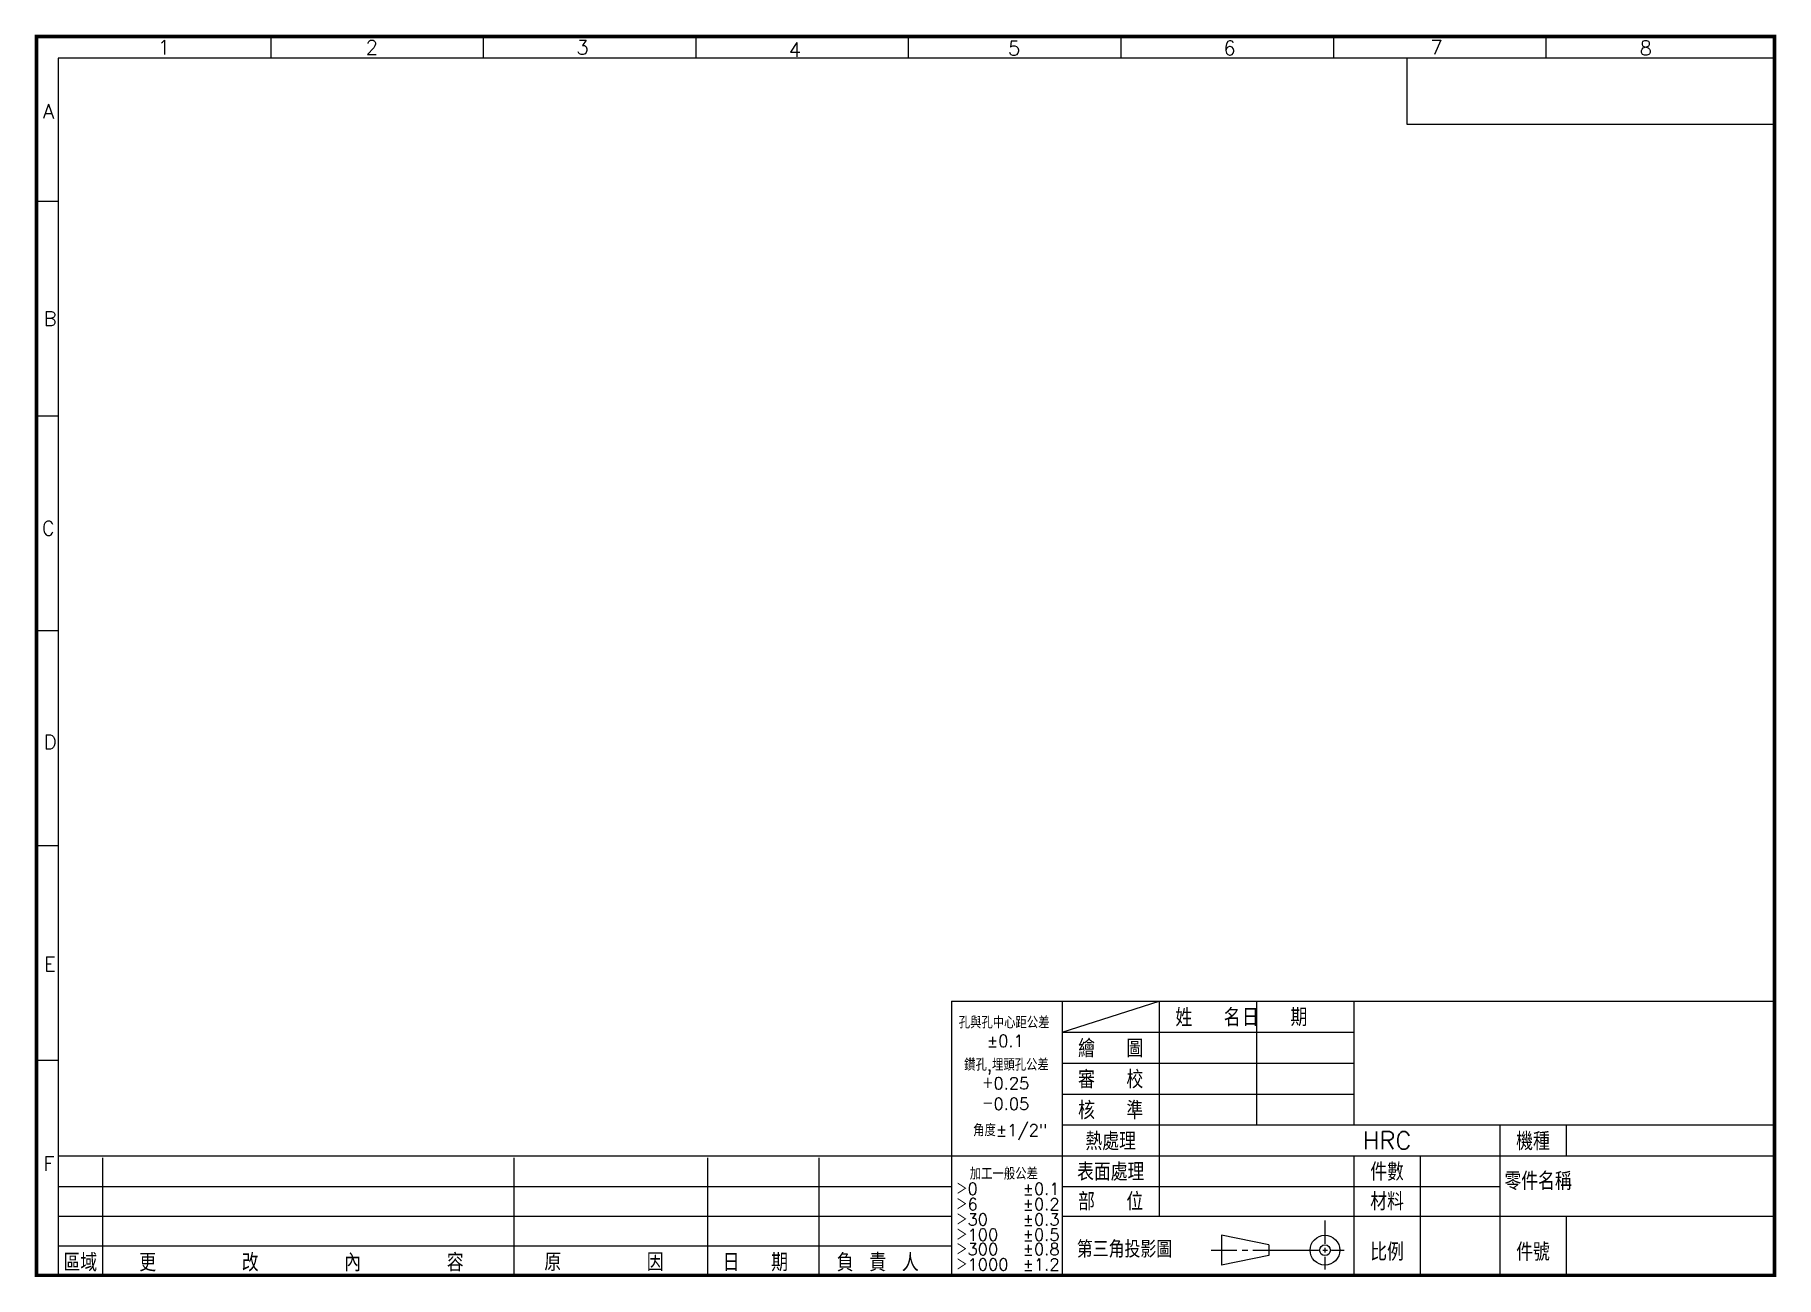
# Model space of a CAD drawing. Extents: x 0 to 393, y 0 to 280.
import ezdxf
from ezdxf.enums import TextEntityAlignment as Align

# ---------------------------------------------------------------- set-up
doc = ezdxf.new("R2010")
doc.units = 0
doc.header["$MEASUREMENT"] = 0
doc.layers.get('0').update_dxf_attribs({"linetype": 'CONTINUOUS'})
doc.styles.add('CHINA', font='txt.shx', dxfattribs={"bigfont": 'china.shx'})
doc.styles.get("Standard").update_dxf_attribs({"font": 'SIMPLEX'})

msp = doc.modelspace()

# ---------------------------------------------------------------- linework, layer by layer
at = {"color": 4}
for p, q in [((52.96, 280), (52.96, 275.09)), ((101.02, 280), (101.02, 275.09)), ((149.08, 280), (149.08, 275.09)), ((197.14, 280), (197.14, 275.09)), ((245.19, 280), (245.19, 275.09)), ((293.25, 280), (293.25, 275.09)), ((341.31, 280), (341.31, 275.09)), ((393, 275.09), (4.9, 275.09)), ((4.9, 275.09), (4.9, 0)), ((309.92, 260.09), (309.92, 275.09)), ((393, 260.09), (309.92, 260.09)), ((4.9, 242.75), (0, 242.75)), ((4.9, 194.2), (0, 194.2)), ((4.9, 145.66), (0, 145.66)), ((4.9, 97.11), (0, 97.11)), ((231.9, 62), (231.9, 0)), ((253.9, 62), (253.9, 13.4)), ((275.9, 62), (275.9, 34)), ((297.9, 62), (297.9, 34)), ((231.9, 55), (297.9, 55)), ((4.9, 48.56), (0, 48.56)), ((231.9, 48), (297.9, 48)), ((231.9, 41), (297.9, 41)), ((231.9, 34), (393, 34)), ((330.9, 34), (330.9, 0)), ((345.9, 34), (345.9, 27)), ((4.9, 27), (206.9, 27)), ((14.9, 26.6), (14.9, 0)), ((107.9, 26.6), (107.9, 0)), ((151.75, 26.6), (151.75, 0)), ((176.9, 26.6), (176.9, 0)), ((206.9, 27), (393, 27)), ((297.9, 27), (297.9, 0)), ((312.9, 27), (312.9, 0)), ((4.9, 20.1), (206.9, 20.1)), ((231.9, 20.1), (330.9, 20.1)), ((4.9, 13.4), (206.9, 13.4)), ((231.9, 13.4), (393, 13.4)), ((291.36, 12.45), (291.36, 7.16)), ((345.9, 13.4), (345.9, 0)), ((267.96, 9.07), (267.96, 2.34)), ((278.7, 6.92), (267.96, 9.07)), ((4.9, 6.7), (206.9, 6.7)), ((265.61, 5.7), (271.44, 5.7)), ((278.7, 4.49), (267.96, 2.34)), ((272.62, 5.7), (273.9, 5.7)), ((275.08, 5.7), (287.86, 5.7)), ((278.7, 6.92), (278.7, 4.49)), ((280.11, 5.7), (289.91, 5.7)), ((290.87, 5.7), (291.91, 5.7)), ((291.36, 6.2), (291.36, 5.15)), ((291.36, 4.19), (291.36, 1.36)), ((292.87, 5.7), (295.7, 5.7))]:
    msp.add_line(p, q, dxfattribs=at)
at = {"color": 7}
for q in [(393, 62), (206.9, 0)]:
    msp.add_line((206.9, 62), q, dxfattribs=at)
at = {"color": 4, "linetype": 'CONTINUOUS'}
msp.add_line((231.9, 55), (253.9, 62), dxfattribs=at)
at = {"color": 7, "const_width": 0.785}
msp.add_lwpolyline([(393, 0), (393, 280), (0, 280), (0, 0)], close=True, dxfattribs=at)
at = {"color": 4}
for radius in [3.36, 1.22]:
    msp.add_circle((291.36, 5.7), radius, dxfattribs=at)

# ---------------------------------------------------------------- texts
at = {"color": 4, "linetype": 'CONTINUOUS'}
for s, p in [('1', (27.4, 275.93)), ('2', (74.43, 275.93)), ('3', (122.08, 275.96)), ('4', (170.11, 275.41)), ('5', (219.69, 275.75)), ('6', (268.41, 275.77)), ('7', (315.19, 275.91)), ('8', (362.5, 275.77)), ('A', (1.45, 261.51)), ('B', (1.6, 214.62)), ('C', (1.2, 167.26)), ('D', (1.6, 118.95)), ('E', (1.67, 68.73)), ('F', (1.54, 23.65))]:
    msp.add_text(s, height=3.24, dxfattribs=at).set_placement(p)
at = {"color": 4, "linetype": 'CONTINUOUS', "style": 'CHINA'}
for s, p in [('姓  名', (264.9, 58.5)), ('日  期', (280, 58.5)), ('繪  圖', (242.9, 51.5)), ('審  校', (242.9, 44.5)), ('核  準', (242.9, 37.5)), ('熱處理', (242.9, 30.5)), ('HRC', (305.4, 30.5)), ('機種', (338.4, 30.5)), ('表面處理', (242.9, 23.6)), ('件數', (305.4, 23.6)), ('零件名稱', (339.55, 21.5)), ('部  位', (242.9, 16.9)), ('材料', (305.4, 16.9)), ('區域', (9.9, 3.12)), ('更     改     內     容', (59.9, 3.12)), ('原     因', (128.33, 3.12)), ('日  期', (162.56, 3.12)), ('負 責 人', (190.22, 3.12)), ('比例', (305.4, 5.5)), ('件號', (338.4, 5.5))]:
    msp.add_text(s, height=4, dxfattribs=at).set_placement(p, align=Align.MIDDLE)
for s, height, p in [('孔與孔中心距公差', 2.703, (208.53, 55.81)), ('±0.1', 2.703, (214.91, 51.64)), ('鑽孔,埋頭孔公差', 2.703, (209.77, 46.27)), ('＋0.25', 2.703, (213.83, 42.06)), ('－0.05', 2.703, (213.83, 37.43)), ('角度±1/2"', 2.703, (211.8, 31.46)), ('加工一般公差', 2.703, (211.04, 21.64)), ('＞0', 2.703, (207.96, 18.23)), ('±0.1', 2.703, (223, 18.23)), ('＞6', 2.703, (207.96, 14.74)), ('±0.2', 2.703, (223, 14.74)), ('＞30', 2.703, (207.96, 11.3)), ('±0.3', 2.703, (223, 11.3)), ('＞100', 2.703, (207.96, 7.85)), ('±0.5', 2.703, (223, 7.85)), ('第三角投影圖', 3.784, (235.24, 4.02)), ('＞300', 2.703, (207.96, 4.57)), ('±0.8', 2.703, (223, 4.57)), ('＞1000', 2.703, (207.96, 1.12)), ('±1.2', 2.703, (223, 1.12))]:
    msp.add_text(s, height=height, dxfattribs=at).set_placement(p)

doc.saveas('drawing.dxf')
